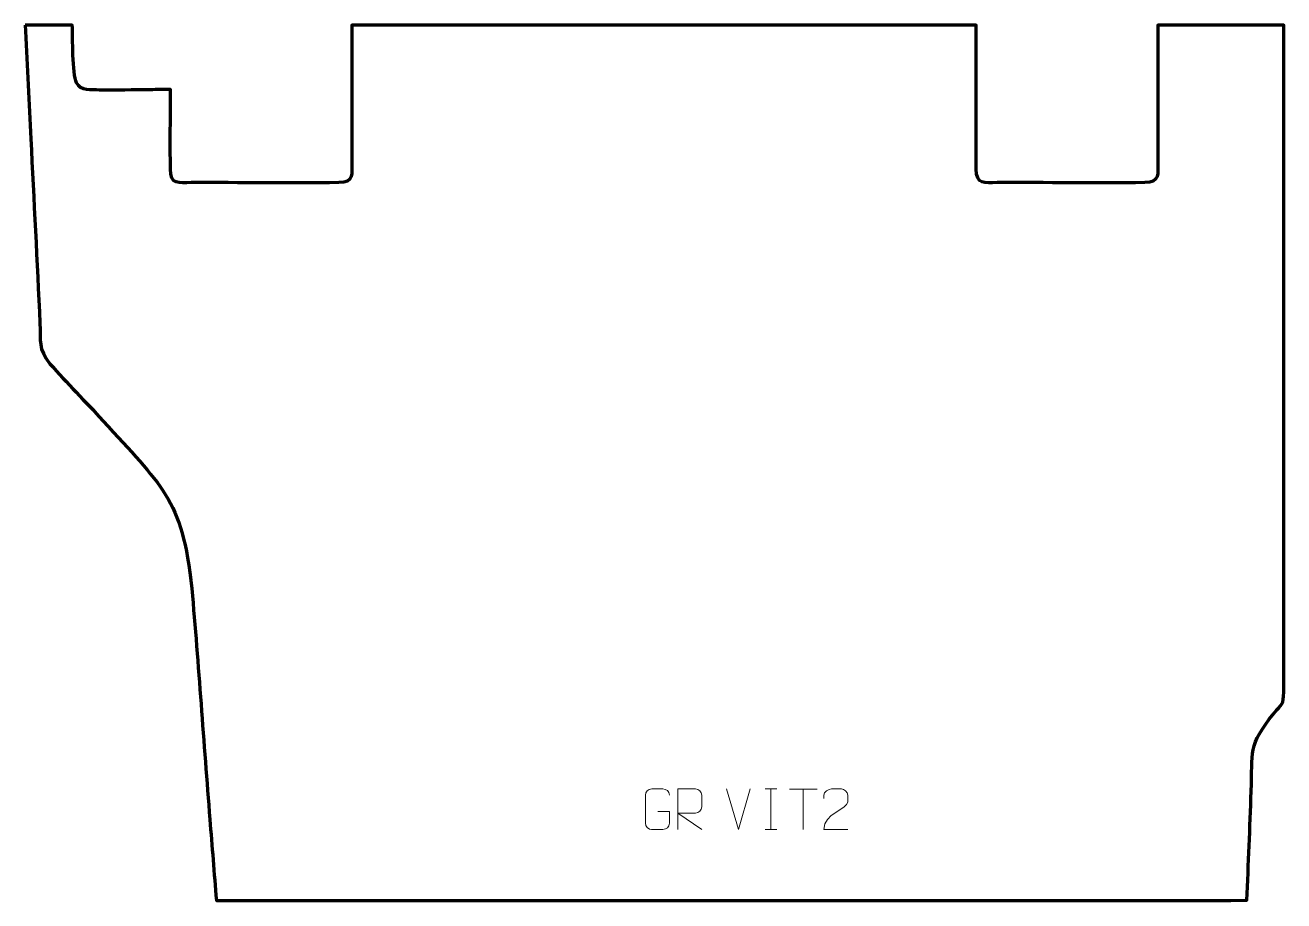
# Model space of a CAD drawing. Header units: millimetres. Extents: x 1068 to 1844, y 264 to 804.
import ezdxf

# ---------------------------------------------------------------- set-up
doc = ezdxf.new("R2010")
doc.units = ezdxf.units.MM
doc.header["$MEASUREMENT"] = 0
doc.layers.add('layer 2', color=7, linetype='Continuous')
doc.layers.add('layer 3', color=7, linetype='Continuous')

msp = doc.modelspace()

# ---------------------------------------------------------------- linework, layer by layer
at = {"layer": 'layer 2', "color": 142, "lineweight": 9}
for points, knots in [([(1458.4145, 318.6186), (1458.4145, 318.6186), (1465.5808, 318.6186), (1465.5808, 318.6186), (1465.5808, 318.6186), (1465.5808, 318.6186), (1465.5808, 311.4523), (1465.5808, 311.4523), (1465.5808, 311.4523), (1465.4411, 309.1295), (1463.7643, 307.6503), (1461.6171, 307.6395), (1461.6171, 307.6395), (1459.2858, 307.6399), (1456.9544, 307.6399), (1454.6235, 307.6395), (1454.6235, 307.6395), (1452.6992, 307.5341), (1450.7274, 309.4182), (1450.7386, 311.4349), (1450.7386, 311.4349), (1450.739, 317.2036), (1450.739, 322.9718), (1450.7386, 328.7396), (1450.7386, 328.7396), (1450.7429, 330.8772), (1452.4892, 332.596), (1454.6409, 332.5826), (1454.6409, 332.5826), (1456.9661, 332.5826), (1459.2916, 332.5826), (1461.6171, 332.5826), (1461.6171, 332.5826), (1463.5633, 332.618), (1465.5542, 331.1268), (1465.5808, 328.6898)], [0, 0, 0, 0, 0.1, 0.1, 0.1, 0.1, 0.2, 0.2, 0.2, 0.2, 0.3, 0.3, 0.3, 0.3, 0.4, 0.4, 0.4, 0.4, 0.5, 0.5, 0.5, 0.5, 0.6, 0.6, 0.6, 0.6, 0.7, 0.7, 0.7, 0.7, 0.8, 0.8, 0.8, 0.8, 1, 1, 1, 1]), ([(1470.8244, 307.6357), (1470.8244, 307.6357), (1470.8244, 332.5829), (1470.8244, 332.5829), (1470.8244, 332.5829), (1474.4183, 332.5829), (1478.013, 332.5829), (1481.6073, 332.5829), (1481.6073, 332.5829), (1483.932, 332.5452), (1485.4888, 331.0556), (1485.4848, 328.6898), (1485.4848, 328.6898), (1485.4844, 326.6548), (1485.4844, 323.5962), (1485.4848, 321.5606), (1485.4848, 321.5606), (1485.4783, 319.6857), (1483.6664, 317.7444), (1481.6574, 317.7253), (1481.6574, 317.7253), (1481.6574, 317.7253), (1470.8244, 317.7253), (1470.8244, 317.7253), (1470.8244, 317.7253), (1470.8244, 317.7253), (1485.4755, 307.6357), (1485.4755, 307.6357)], [0, 0, 0, 0, 0.125, 0.125, 0.125, 0.125, 0.25, 0.25, 0.25, 0.25, 0.375, 0.375, 0.375, 0.375, 0.5, 0.5, 0.5, 0.5, 0.625, 0.625, 0.625, 0.625, 0.75, 0.75, 0.75, 0.75, 1, 1, 1, 1]), ([(1575.5016, 307.6253), (1570.5884, 307.6256), (1565.6752, 307.6256), (1560.7624, 307.6253), (1560.7624, 307.6253), (1560.7624, 317.5551), (1575.4097, 320.1957), (1575.5016, 324.5049), (1575.5016, 324.5049), (1575.5012, 325.9286), (1575.5012, 327.3519), (1575.5016, 328.7748), (1575.5016, 328.7748), (1575.4847, 330.8514), (1573.3624, 332.5758), (1571.6919, 332.5931), (1571.6919, 332.5931), (1569.6191, 332.5927), (1567.5468, 332.5927), (1565.4749, 332.5931), (1565.4749, 332.5931), (1563.6532, 332.6096), (1560.8293, 330.8179), (1560.7624, 328.7249), (1560.7624, 328.7249), (1560.7624, 328.7249), (1560.7624, 326.6706), (1560.7624, 326.6706)], [0, 0, 0, 0, 0.125, 0.125, 0.125, 0.125, 0.25, 0.25, 0.25, 0.25, 0.375, 0.375, 0.375, 0.375, 0.5, 0.5, 0.5, 0.5, 0.625, 0.625, 0.625, 0.625, 0.75, 0.75, 0.75, 0.75, 1, 1, 1, 1])]:
    msp.add_open_spline(points, degree=3, knots=knots, dxfattribs=at)
for points in [[(1508.1471, 307.6356), (1508.1471, 307.6356), (1500.8271, 332.5829), (1500.8271, 332.5829)], [(1515.4671, 332.5829), (1515.4671, 332.5829), (1508.1471, 307.6356), (1508.1471, 307.6356)], [(1524.5589, 332.5829), (1524.5589, 332.5829), (1531.7253, 332.5829), (1531.7253, 332.5829)], [(1528.142, 332.5829), (1528.142, 332.5829), (1528.142, 307.6357), (1528.142, 307.6357)], [(1539.6455, 332.5594), (1539.6455, 332.5594), (1556.6284, 332.5594), (1556.6284, 332.5594)], [(1548.1372, 307.6357), (1548.1372, 307.6357), (1548.1372, 332.5829), (1548.1372, 332.5829)], [(1524.5589, 307.6357), (1524.5589, 307.6357), (1531.7253, 307.6357), (1531.7253, 307.6357)]]:
    msp.add_open_spline(points, degree=3, dxfattribs=at)
at = {"layer": 'layer 3', "color": 242, "lineweight": 158}
msp.add_open_spline([(1068.3647, 803.7634), (1068.3647, 803.7634), (1097.4023, 803.7634), (1097.4023, 803.7634), (1097.4023, 803.7634), (1097.6569, 796.3578), (1097.402, 773.7963), (1100.0445, 768.2371), (1100.0445, 768.2371), (1102.5081, 763.0545), (1109.1012, 763.8672), (1114.2348, 763.7584), (1114.2348, 763.7584), (1124.6533, 763.5378), (1134.9528, 763.8556), (1145.354, 763.9597), (1145.354, 763.9597), (1149.5323, 763.9895), (1153.7106, 764.0193), (1157.8889, 764.0491), (1157.8889, 764.0491), (1157.8889, 747.6987), (1157.8239, 731.3233), (1157.8876, 714.9762), (1157.8876, 714.9762), (1157.9263, 705.0722), (1162.8948, 706.6155), (1170.7602, 706.6234), (1170.7602, 706.6234), (1201.0665, 706.6533), (1231.4851, 706.4296), (1261.7723, 706.6247), (1261.7723, 706.6247), (1271.3174, 706.6862), (1269.7664, 711.9747), (1269.7575, 719.886), (1269.7575, 719.886), (1269.7261, 747.844), (1269.7527, 775.805), (1269.7527, 803.7634), (1269.7527, 803.7634), (1269.7527, 803.7634), (1654.7637, 803.7634), (1654.7637, 803.7634), (1654.7637, 803.7634), (1654.7637, 774.1596), (1654.7424, 744.5544), (1654.7627, 714.9509), (1654.7627, 714.9509), (1654.7695, 705.0756), (1659.8415, 706.619), (1667.6489, 706.6245), (1667.6489, 706.6245), (1697.9696, 706.6453), (1728.3439, 706.4903), (1758.6555, 706.6249), (1758.6555, 706.6249), (1768.1972, 706.6672), (1766.6369, 712.0351), (1766.6306, 719.9038), (1766.6306, 719.9038), (1766.6082, 747.8564), (1766.6275, 775.8106), (1766.6275, 803.7634), (1766.6275, 803.7634), (1766.6275, 803.7634), (1844.3595, 803.7634), (1844.3595, 803.7634), (1844.3595, 803.7634), (1844.3595, 666.641), (1844.4044, 529.5174), (1844.367, 392.3952), (1844.367, 392.3952), (1844.3117, 384.6463), (1843.1413, 385.2184), (1838.2423, 379.1902), (1838.2423, 379.1902), (1822.1278, 359.0295), (1825.1999, 355.7576), (1824.3043, 331.144), (1824.3043, 331.144), (1823.4877, 308.7226), (1822.5607, 286.3197), (1821.689, 263.9032), (1821.689, 263.9032), (1609.8894, 263.5908), (1398.0394, 263.8994), (1186.2341, 263.8994), (1186.2341, 263.8994), (1184.8945, 280.5446), (1183.555, 297.1897), (1182.2154, 313.8349), (1182.2154, 313.8349), (1178.4064, 361.2249), (1175.2857, 408.943), (1171.0707, 456.2522), (1171.0707, 456.2522), (1165.4127, 511.9715), (1151.851, 520.2289), (1116.2802, 559.7774), (1116.2802, 559.7774), (1105.5935, 571.5397), (1094.0249, 583.0872), (1083.5964, 594.9159), (1083.5964, 594.9159), (1076.1635, 604.1577), (1077.9999, 608.7414), (1077.4784, 619.898), (1077.4784, 619.898), (1075.7051, 657.8309), (1073.7159, 695.7834), (1071.8361, 733.7146), (1071.8361, 733.7146), (1070.741, 755.8132), (1069.6459, 777.9121), (1068.5507, 800.0107), (1068.5507, 800.0107), (1068.5507, 800.0107), (1068.3647, 803.7634), (1068.3647, 803.7634)], degree=3, knots=[0, 0, 0, 0, 0.03225806, 0.03225806, 0.03225806, 0.03225806, 0.06451613, 0.06451613, 0.06451613, 0.06451613, 0.09677419, 0.09677419, 0.09677419, 0.09677419, 0.12903226, 0.12903226, 0.12903226, 0.12903226, 0.16129032, 0.16129032, 0.16129032, 0.16129032, 0.19354839, 0.19354839, 0.19354839, 0.19354839, 0.22580645, 0.22580645, 0.22580645, 0.22580645, 0.25806452, 0.25806452, 0.25806452, 0.25806452, 0.29032258, 0.29032258, 0.29032258, 0.29032258, 0.32258065, 0.32258065, 0.32258065, 0.32258065, 0.35483871, 0.35483871, 0.35483871, 0.35483871, 0.38709677, 0.38709677, 0.38709677, 0.38709677, 0.41935484, 0.41935484, 0.41935484, 0.41935484, 0.4516129, 0.4516129, 0.4516129, 0.4516129, 0.48387097, 0.48387097, 0.48387097, 0.48387097, 0.51612903, 0.51612903, 0.51612903, 0.51612903, 0.5483871, 0.5483871, 0.5483871, 0.5483871, 0.58064516, 0.58064516, 0.58064516, 0.58064516, 0.61290323, 0.61290323, 0.61290323, 0.61290323, 0.64516129, 0.64516129, 0.64516129, 0.64516129, 0.67741935, 0.67741935, 0.67741935, 0.67741935, 0.70967742, 0.70967742, 0.70967742, 0.70967742, 0.74193548, 0.74193548, 0.74193548, 0.74193548, 0.77419355, 0.77419355, 0.77419355, 0.77419355, 0.80645161, 0.80645161, 0.80645161, 0.80645161, 0.83870968, 0.83870968, 0.83870968, 0.83870968, 0.87096774, 0.87096774, 0.87096774, 0.87096774, 0.90322581, 0.90322581, 0.90322581, 0.90322581, 0.93548387, 0.93548387, 0.93548387, 0.93548387, 1, 1, 1, 1], dxfattribs=at)

doc.saveas('drawing.dxf')
